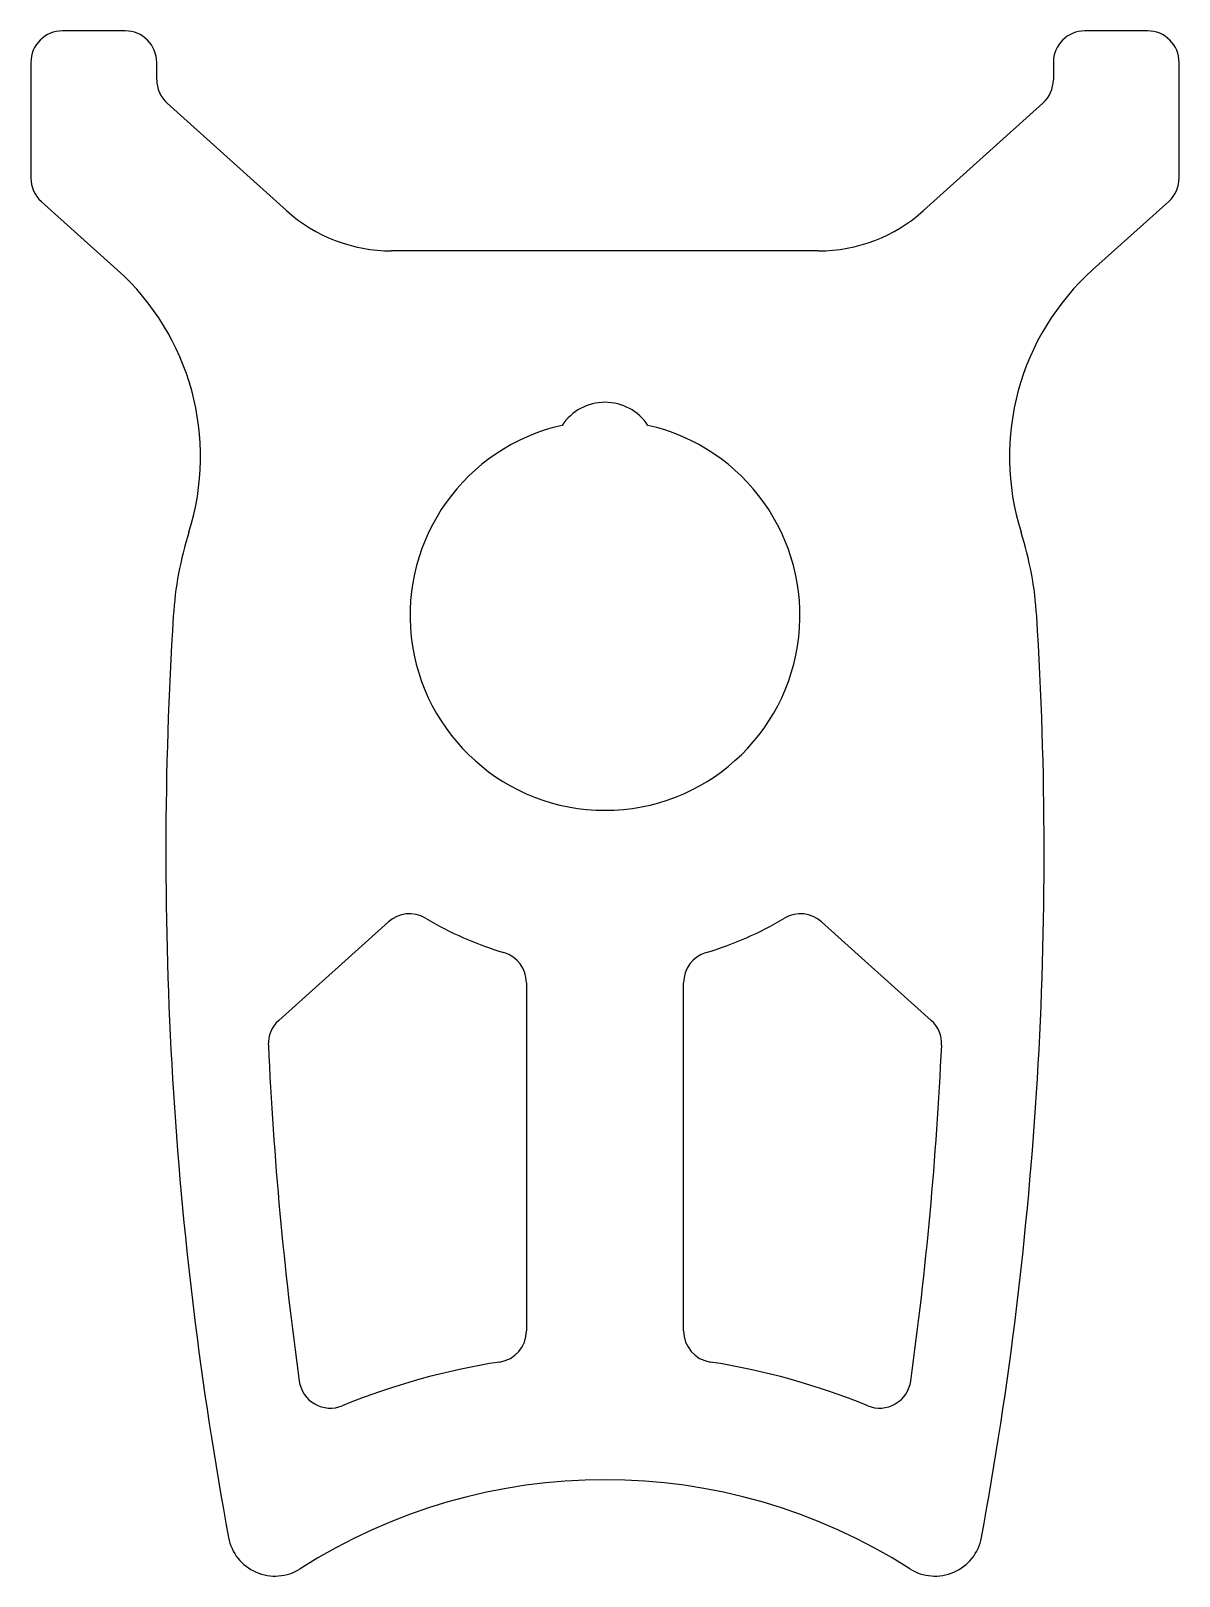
# Model space of a CAD drawing. Extents: x -13.9 to 22.6, y -19 to 30.1.
import ezdxf

# ---------------------------------------------------------------- set-up
doc = ezdxf.new("R2010")
doc.units = 0
doc.layers.get('0').update_dxf_attribs({"linetype": 'CONTINUOUS'})

msp = doc.modelspace()

# ---------------------------------------------------------------- linework, layer by layer
for p, q in [((-10.878, 30.122), (-12.877, 30.122)), ((21.642, 30.122), (19.643, 30.122)), ((-13.877, 29.122), (-13.877, 25.441)), ((-9.877, 28.568), (-9.877, 29.122)), ((18.643, 29.122), (18.643, 28.568)), ((22.643, 25.441), (22.643, 29.122)), ((-5.751, 24.407), (-9.547, 27.824)), ((18.312, 27.824), (14.517, 24.408)), ((-13.547, 24.698), (-11.129, 22.521)), ((19.894, 22.521), (22.312, 24.698)), ((11.171, 23.122), (-2.405, 23.122)), ((-5.995, -1.363), (-2.508, 1.772)), ((11.273, 1.772), (14.761, -1.363)), ((1.883, -0.165), (1.883, -11.245)), ((6.883, -11.245), (6.883, -0.165))]:
    msp.add_line(p, q)
for centre, radius, start, end in [((-12.877, 29.122), 1, 90, 180.0218), ((-10.877, 29.122), 1, 0, 90.0164), ((19.643, 29.122), 1, 90.0026, 180), ((21.643, 29.122), 1, 0, 90.0166), ((-8.877, 28.568), 1, 180, 228.0035), ((17.643, 28.568), 1, 312, 0.003), ((-12.877, 25.441), 1, 180, 228.0025), ((21.643, 25.441), 1, 312, 0.0213), ((-2.405, 28.122), 5, 228, 270), ((11.171, 28.122), 5, 270, 312.0184), ((-16.482, 16.576), 8, 342.529, 48.0007), ((25.247, 16.576), 8, 132, 197.4718), ((4.383, 16.667), 1.638, 33.4603, 146.5397), ((4.383, 11.522), 6.2, 102.7325, 77.2675), ((1.899, 10.791), 11.27, 162.529, 176.3996), ((6.866, 10.791), 11.27, 3.6004, 17.4705), ((110.414, 3.963), 120, 176.39962, 190.45753), ((-101.649, 3.963), 120, 349.54248, 3.60038), ((-1.839, 1.028), 1, 59.3357, 131.9541), ((10.605, 1.028), 1, 48.0484, 120.6679), ((4.383, 11.522), 11.2, 239.3357, 253.3252), ((4.383, 11.522), 11.2, 286.6716, 300.664), ((0.883, -0.165), 1, 0, 73.3644), ((7.883, -0.165), 1, 106.6716, 180), ((-5.327, -2.106), 1, 131.9516, 182.6274), ((14.092, -2.106), 1, 357.3755, 48.05), ((110.552, 3.205), 117, 182.62454, 187.88144), ((-101.786, 3.205), 117, 352.11858, 357.37549), ((0.883, -11.245), 1, 278.7529, 0.0023), ((7.883, -11.245), 1, 180, 261.2837), ((4.383, -33.978), 22, 98.7529, 112.3211), ((4.383, -33.978), 22, 67.6791, 81.2454), ((-4.353, -12.701), 1, 187.8814, 292.3225), ((13.118, -12.701), 1, 247.6737, 352.12), ((4.383, -33.978), 18, 57.4208, 122.5792), ((-6.117, -17.546), 1.5, 190.4575, 302.5764), ((14.883, -17.546), 1.5, 237.4233, 349.5425)]:
    msp.add_arc(centre, radius, start, end)

doc.saveas('drawing.dxf')
